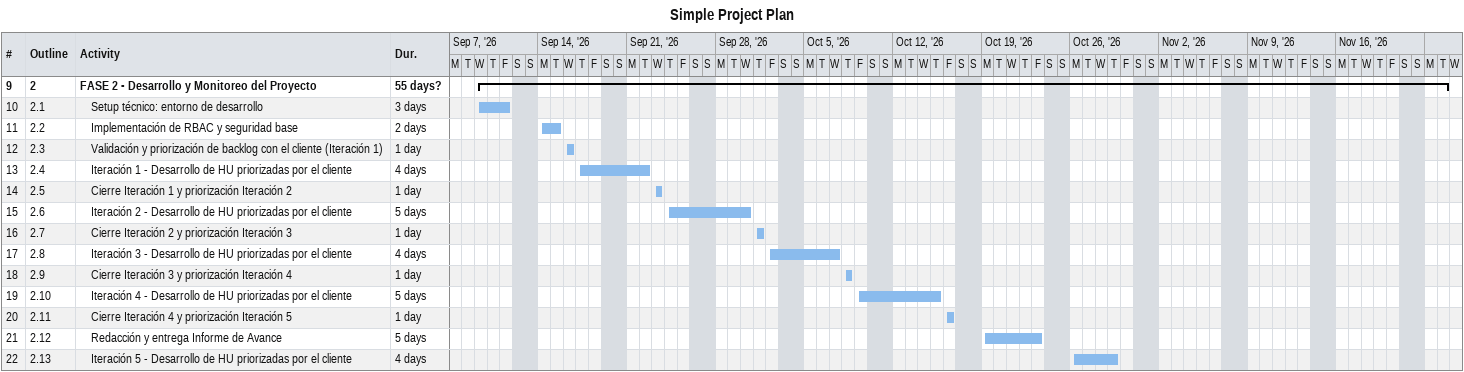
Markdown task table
Simple Project Plan

| ID | WBS | Task | Duration | Start | Finish |
|---|---|---|---|---|---|
| 9 | 2 | **FASE 2 - Desarrollo y Monitoreo del Proyecto** | 55d? | 2026-09-09 | 2026-11-24 |
| 10 | 2.1 | Setup técnico: entorno de desarrollo | 3d | 2026-09-09 | 2026-09-11 |
| 11 | 2.2 | Implementación de RBAC y seguridad base | 2d | 2026-09-14 | 2026-09-15 |
| 12 | 2.3 | Validación y priorización de backlog con el cliente (Iteración 1) | 1d | 2026-09-16 | 2026-09-16 |
| 13 | 2.4 | Iteración 1 - Desarrollo de HU priorizadas por el cliente | 4d | 2026-09-17 | 2026-09-22 |
| 14 | 2.5 | Cierre Iteración 1 y priorización Iteración 2 | 1d | 2026-09-23 | 2026-09-23 |
| 15 | 2.6 | Iteración 2 - Desarrollo de HU priorizadas por el cliente | 5d | 2026-09-24 | 2026-09-30 |
| 16 | 2.7 | Cierre Iteración 2 y priorización Iteración 3 | 1d | 2026-10-01 | 2026-10-01 |
| 17 | 2.8 | Iteración 3 - Desarrollo de HU priorizadas por el cliente | 4d | 2026-10-02 | 2026-10-07 |
| 18 | 2.9 | Cierre Iteración 3 y priorización Iteración 4 | 1d | 2026-10-08 | 2026-10-08 |
| 19 | 2.10 | Iteración 4 - Desarrollo de HU priorizadas por el cliente | 5d | 2026-10-09 | 2026-10-15 |
| 20 | 2.11 | Cierre Iteración 4 y priorización Iteración 5 | 1d | 2026-10-16 | 2026-10-16 |
| 21 | 2.12 | Redacción y entrega Informe de Avance | 5d | 2026-10-19 | 2026-10-23 |
| 22 | 2.13 | Iteración 5 - Desarrollo de HU priorizadas por el cliente | 4d | 2026-10-26 | 2026-10-29 |
